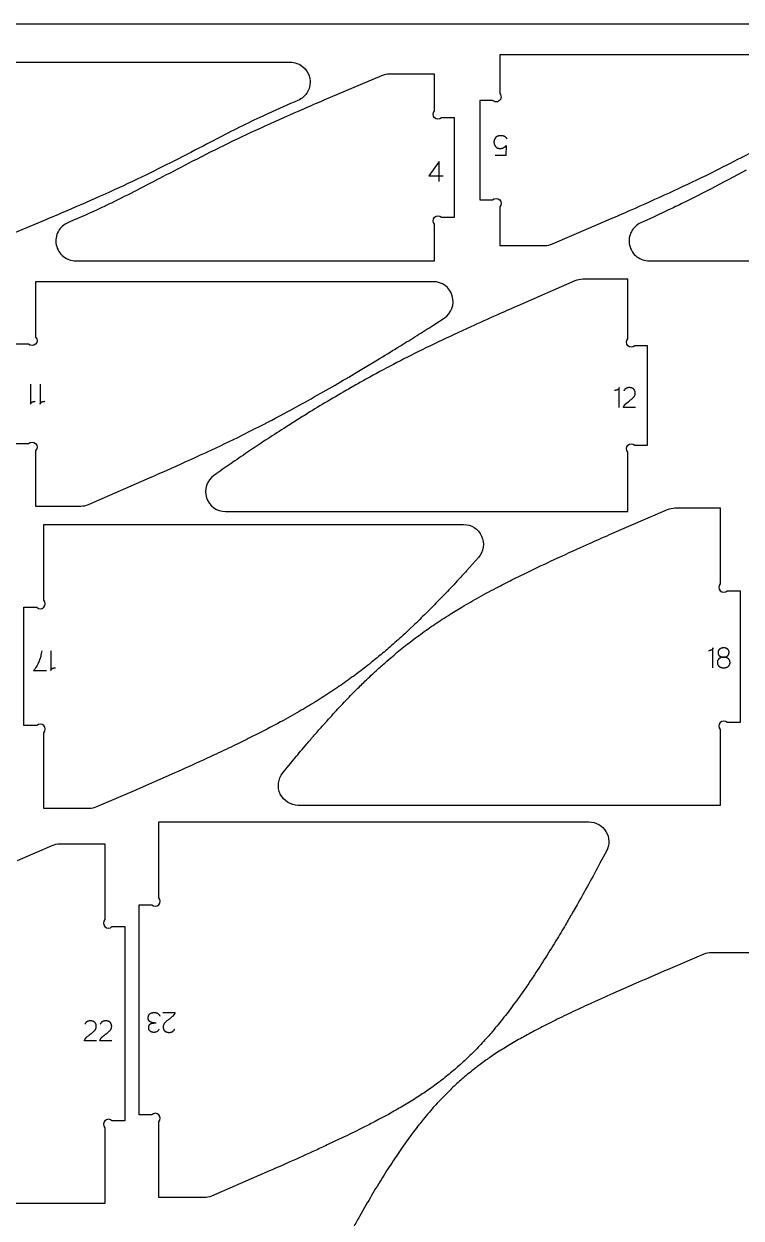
# Model space of a CAD drawing. Header units: millimetres. Extents: x 129 to 4060, y -1224 to 1216.
# Drawn here: x 536 to 969, y 495 to 1216 of the extents above; entities that cross this region are included whole.
import ezdxf

# ---------------------------------------------------------------- set-up
doc = ezdxf.new("R2010")
doc.units = ezdxf.units.MM
for name, color, linetype, true_color in [('cnc kesim', 30, 'Continuous', 0xff7300), ('Layer 01', 18, 'Continuous', 0x000000), ('çizim', 5, 'Continuous', 0x0500ff)]:
    doc.layers.add(name, color=color, linetype=linetype, true_color=true_color)

msp = doc.modelspace()

# ---------------------------------------------------------------- linework, layer by layer
at = {"layer": 'cnc kesim'}
for points in [[(696.46, 1192.43, -0.166534), (703.86, 1189.9, -0.371994), (706.96, 1174.55, -0.167227), (701.11, 1169.37, 0.008842), (683.35, 1161.59, 0.011761), (655.38, 1147.85), (646.26, 1143.14, -0.007812), (606.68, 1123.09, -0.006291), (584.57, 1112.84, -0.003863), (561.05, 1102.53, -0.002337), (548.92, 1097.36), (513.88, 1082.72, -0.098621), (509.3, 1081.81), (482, 1081.81), (482, 1102.88, 1), (477.75, 1107.12), (470, 1107.12), (470, 1167.12), (477.75, 1167.12, 1), (482, 1171.36), (482, 1192.43)], [(787.85, 1158.89, -1), (783.6, 1163.14), (783.6, 1185.24), (756.34, 1185.24, 0.100064), (751.69, 1184.3), (716.68, 1169.45, 0.001054), (704.55, 1164.2, 0.003894), (681.03, 1153.75, 0.006166), (658.92, 1143.38, 0.006036), (637.52, 1132.65, 0.00151), (619.34, 1123.18, -0.008129), (588.42, 1107.45, -0.003694), (582.25, 1104.51, -0.00849), (563.22, 1096.01), (562.2, 1095.58, 0.16674), (556.39, 1090.36, 0.180164), (555.12, 1082.13, 0.179191), (559.54, 1075.07, 0.165813), (566.94, 1072.54), (783.6, 1072.54), (783.6, 1094.65, -1), (787.85, 1098.89), (795.6, 1098.89), (795.6, 1158.89)], [(904.63, 1021.26, -1), (900.39, 1025.51), (900.39, 1061.37), (873.14, 1061.37, 0.102305), (868.46, 1060.4), (833.47, 1045.19, 0.001267), (821.33, 1039.83, 0.002359), (805.47, 1032.68), (797.81, 1029.16, 0.004945), (778.86, 1020.15), (775.7, 1018.6, 0.005981), (758.82, 1010.01, 0.005836), (742.58, 1001.27, 0.002276), (736.12, 997.65, 0.002607), (728.53, 993.31, 0.004142), (715.81, 985.79, 0.0049), (703.92, 978.52), (692.52, 971.33, 0.003562), (681.46, 964.17), (680, 963.2, 0.002669), (670.7, 957, 0.002926), (660.49, 950.02), (660.2, 949.82, 0.002712), (650.62, 943.1), (650.37, 942.93, 0.327856), (645.89, 929.5, 0.324295), (657.39, 921.16), (900.39, 921.16), (900.39, 957.02, -1), (904.63, 961.26), (912.39, 961.26), (912.39, 1021.26)], [(956.27, 877.57, 1), (960.52, 873.33), (968.27, 873.33), (968.27, 793.79), (960.52, 793.79, 1), (956.27, 789.55), (956.27, 743.79), (701.31, 743.79, -0.630008), (691.95, 763.32), (696.56, 769, -0.004888), (703.64, 777.52), (706.5, 780.91, -0.002523), (711.14, 786.29, -0.004543), (716.38, 792.26), (718.68, 794.81, -0.005065), (726.26, 803.07, -0.007404), (733.9, 811.03), (735.89, 813.03, -0.00483), (741.6, 818.66, -0.00725), (749.36, 825.96, -0.008302), (754.92, 830.92), (757.19, 832.87, -0.008628), (765.13, 839.42, -0.008724), (773.26, 845.66, -0.008673), (781.7, 851.69, -0.009616), (790.59, 857.58), (792.01, 858.48, -0.006876), (800.11, 863.45, -0.007458), (810.53, 869.44, -0.006563), (822.23, 875.73, -0.005594), (831.59, 880.5), (835.87, 882.62, -0.004829), (852.23, 890.46), (853.7, 891.15, -0.004111), (871.84, 899.44), (877.22, 901.85, -0.001872), (889.35, 907.21), (924.42, 922.4, -0.102306), (928.93, 923.33), (956.27, 923.33)], [(801.14, 913.37, -0.294867), (812.1, 906.31, -0.296477), (810.16, 893.44), (802.96, 885.38, -0.002691), (797.4, 879.31), (795.23, 876.98, -0.00422), (787.52, 868.86), (787.45, 868.79, -0.004761), (779.6, 860.82, -0.005319), (771.67, 853.09), (768.01, 849.63, -0.003202), (763.67, 845.62, -0.006673), (755.57, 838.45, -0.007621), (748.98, 832.9), (747.38, 831.59, -0.00794), (739.05, 825.05, -0.008032), (730.49, 818.76, -0.008002), (721.56, 812.63, -0.00783), (712.1, 806.57), (711.89, 806.44, -0.007345), (701.88, 800.45, -0.007022), (690.56, 794.13, -0.006384), (677.63, 787.34), (672.31, 784.67, -0.003442), (662.21, 779.73, -0.004551), (650.2, 774.05), (643.44, 770.93, -0.003348), (626.69, 763.37), (620.82, 760.77), (614.55, 758.01), (602.23, 752.64), (589.8, 747.27), (579.5, 742.84, -0.102242), (574.95, 741.9), (547.63, 741.9), (547.63, 787.66, 1), (543.38, 791.9), (535.63, 791.9), (535.63, 863.37), (543.38, 863.37, 1), (547.63, 867.61), (547.63, 913.37)], [(617.11, 552.72, 1), (612.86, 556.97), (605.11, 556.97), (605.11, 683.78), (612.86, 683.78, 1), (617.11, 688.02), (617.11, 733.78), (876.93, 733.78, -0.566617), (887.5, 716.12), (883.59, 708.82, -0.002656), (876.82, 696.4), (876.65, 696.09, -0.003084), (869.71, 683.7), (866.88, 678.75, -0.002225), (862.8, 671.74, -0.00355), (857, 662.03), (855.91, 660.25, -0.00496), (849.07, 649.3, -0.005748), (842.28, 638.92, -0.006748), (837.49, 631.93), (835.54, 629.16, -0.007714), (828.86, 620.06, -0.009177), (822.23, 611.63, -0.005911), (818.46, 607.11, -0.004441), (815.66, 603.91, -0.010994), (809.12, 596.86, -0.011284), (802.55, 590.38, -0.011398), (795.87, 584.38, -0.011297), (789.03, 578.76, -0.011672), (781.94, 573.45), (781.37, 573.05, -0.009494), (774.5, 568.37, -0.00942), (766.6, 563.41, -0.008233), (758.07, 558.47, -0.006585), (748.69, 553.41, -0.004959), (741.79, 549.87), (738.13, 548.03, -0.004243), (726, 542.14), (719.68, 539.16, -0.001947), (712.09, 535.64, -0.002645), (696.22, 528.48), (696.17, 528.45, -0.00186), (684.03, 523.1), (648.97, 507.91, -0.102634), (644.44, 506.97), (617.11, 506.97)]]:
    msp.add_lwpolyline(points, format="xyb", close=True, dxfattribs=at)
for points in [[(1042.47, 1196.84), (822.99, 1196.84), (822.99, 1173.57, -1), (818.74, 1169.33), (810.99, 1169.33), (810.99, 1109.33), (818.74, 1109.33, -1), (822.99, 1105.08), (822.99, 1081.81), (850.23, 1081.81, 0.101236), (854.92, 1082.77), (889.91, 1097.81, 0.001017), (902.05, 1103.12, 0.003758), (925.56, 1113.68, 0.005953), (947.67, 1124.13), (950.99, 1125.77, 0.006382), (987.25, 1144.46)], [(971.98, 1127.2, -0.002814), (950.67, 1116, -0.005555), (934.89, 1108.01, -0.003198), (925.92, 1103.67, -0.004458), (915.86, 1098.94), (908.23, 1095.45, 0.165825), (902.55, 1090.12, 0.179191), (901.45, 1081.97, 0.177143), (905.9, 1075.03, 0.163694), (913.3, 1072.54), (1136.24, 1072.54)], [(530.64, 962.21), (538.4, 962.21, -1), (542.64, 957.97), (542.64, 924.47), (569.89, 924.47, 0.102368), (574.58, 925.44), (610.04, 940.86, 0.000938), (621.7, 946.02, 0.004379), (645.22, 956.7), (646.4, 957.24, 0.005657), (667.33, 967.25), (672.87, 970.01, 0.006601), (692.75, 980.33, 0.004759), (706.91, 988.08), (709.13, 989.32, 0.003549), (723.52, 997.53, 0.003676), (736.74, 1005.29), (749.27, 1012.8, 0.002472), (761.35, 1020.18), (763.03, 1021.22, 0.001976), (773.06, 1027.47, 0.002413), (782.54, 1033.48), (789.41, 1037.91, 0.333818), (794.38, 1051.39, 0.329619), (782.8, 1059.96), (542.64, 1059.96), (542.64, 1026.46, -1), (538.4, 1022.21), (530.64, 1022.21)], [(531.77, 710.54), (542.37, 715.14), (552.7, 719.62, -0.103059), (557.19, 720.55), (584.54, 720.55), (584.54, 674.8, 1), (588.79, 670.55), (596.54, 670.55), (596.54, 553.34), (588.79, 553.34, 1), (584.54, 549.1), (584.54, 503.34), (325.44, 503.34, -0.576498)], [(978.18, 654.81), (950.86, 654.81, 0.100601), (946.31, 653.88), (924.82, 644.73), (923.57, 644.2), (911.26, 638.92), (907.27, 637.19), (899.12, 633.64), (891.35, 630.21, 0.003738), (877.17, 623.8), (875.61, 623.08, 0.003366), (864.66, 617.93, 0.004554), (853.69, 612.57), (853.5, 612.48, 0.005332), (844.03, 607.62, 0.0071), (835.34, 602.89, 0.008545), (827.36, 598.21, 0.009845), (819.91, 593.48, 0.010791), (813.91, 589.33), (812.87, 588.58, 0.011339), (806.12, 583.43, 0.011726), (799.58, 577.94, 0.011853), (793.19, 572.04, 0.011747), (786.87, 565.62, 0.011347), (780.56, 558.6, 0.006534), (776.83, 554.14, 0.004656), (774.21, 550.86, 0.009449), (767.78, 542.33, 0.007865), (761.28, 533.04, 0.003809), (757.79, 527.81, 0.003266), (754.71, 523.04, 0.005921), (748.07, 512.35, 0.00506), (741.39, 501.04), (738.29, 495.61, 0.002224), (734.67, 489.15, 0.003516)]]:
    msp.add_lwpolyline(points, format="xyb", dxfattribs=at)
at = {"layer": 'Layer 01'}
msp.add_lwpolyline([(128.81, 1215.6), (1348.81, 1215.6), (1348.81, -1224.4), (128.81, -1224.4)], close=True, dxfattribs=at)
at = {"layer": 'çizim'}
msp.add_line((780.1, 1123.95), (788.81, 1123.95), dxfattribs=at)
for points in [[(827.46, 1146.19), (827.37, 1146.31), (827.29, 1146.42), (827.2, 1146.53), (827.11, 1146.64), (827.02, 1146.74), (826.93, 1146.84), (826.83, 1146.93), (826.74, 1147.02), (826.64, 1147.11), (826.54, 1147.19), (826.44, 1147.27), (826.33, 1147.35), (826.23, 1147.42), (826.12, 1147.49), (826.01, 1147.56), (825.9, 1147.62), (825.79, 1147.67), (825.67, 1147.73), (825.56, 1147.78), (825.44, 1147.83), (825.32, 1147.87), (825.19, 1147.91), (825.07, 1147.94), (824.94, 1147.97), (824.82, 1148), (824.69, 1148.03), (824.56, 1148.05), (824.42, 1148.06), (824.29, 1148.08), (824.15, 1148.09), (824.01, 1148.09), (823.87, 1148.09), (823.71, 1148.09), (823.54, 1148.09), (823.38, 1148.08), (823.22, 1148.07), (823.07, 1148.05), (822.92, 1148.03), (822.77, 1148.01), (822.62, 1147.99), (822.47, 1147.96), (822.33, 1147.93), (822.19, 1147.89), (822.05, 1147.86), (821.92, 1147.82), (821.79, 1147.77), (821.66, 1147.72), (821.53, 1147.67), (821.47, 1147.65), (821.41, 1147.62), (821.35, 1147.59), (821.29, 1147.55), (821.23, 1147.52), (821.17, 1147.49), (821.11, 1147.45), (821.06, 1147.41), (821, 1147.37), (820.94, 1147.33), (820.89, 1147.28), (820.83, 1147.24), (820.78, 1147.19), (820.73, 1147.14), (820.68, 1147.09), (820.63, 1147.04), (820.58, 1146.98), (820.53, 1146.93), (820.48, 1146.87), (820.43, 1146.81), (820.38, 1146.75), (820.34, 1146.69), (820.29, 1146.62), (820.25, 1146.56), (820.2, 1146.49), (820.16, 1146.42), (820.11, 1146.35), (820.07, 1146.28), (819.99, 1146.12), (819.91, 1145.97), (819.87, 1145.87), (819.82, 1145.77), (819.78, 1145.67), (819.75, 1145.58), (819.71, 1145.48), (819.68, 1145.38), (819.65, 1145.28), (819.63, 1145.19), (819.61, 1145.09), (819.59, 1144.99), (819.57, 1144.9), (819.56, 1144.8), (819.55, 1144.71), (819.54, 1144.61), (819.54, 1144.52), (819.54, 1144.42), (819.54, 1144.32), (819.54, 1144.21), (819.54, 1144.11), (819.55, 1144), (819.56, 1143.9), (819.57, 1143.8), (819.58, 1143.7), (819.6, 1143.6), (819.61, 1143.5), (819.63, 1143.41), (819.65, 1143.31), (819.67, 1143.22), (819.69, 1143.12), (819.72, 1143.03), (819.75, 1142.94), (819.78, 1142.85), (819.81, 1142.76), (819.84, 1142.67), (819.87, 1142.58), (819.91, 1142.5), (819.95, 1142.41), (819.99, 1142.33), (820.03, 1142.24), (820.08, 1142.16), (820.12, 1142.08), (820.17, 1142), (820.22, 1141.92), (820.27, 1141.84), (820.32, 1141.77), (820.38, 1141.69), (820.44, 1141.62), (820.5, 1141.54), (820.56, 1141.47), (820.62, 1141.4), (820.68, 1141.34), (820.75, 1141.27), (820.82, 1141.21), (820.89, 1141.15), (820.96, 1141.09), (821.03, 1141.03), (821.1, 1140.98), (821.18, 1140.93), (821.26, 1140.88), (821.34, 1140.83), (821.42, 1140.79), (821.5, 1140.75), (821.58, 1140.71), (821.67, 1140.67), (821.76, 1140.63), (821.85, 1140.6), (821.94, 1140.57), (822.03, 1140.54), (822.12, 1140.52), (822.22, 1140.49), (822.32, 1140.47), (822.42, 1140.45), (822.52, 1140.43), (822.62, 1140.42), (822.73, 1140.41), (822.83, 1140.4), (822.94, 1140.39), (823.05, 1140.38), (823.16, 1140.38), (823.27, 1140.38), (823.41, 1140.38), (823.55, 1140.39), (823.69, 1140.39), (823.82, 1140.41), (823.95, 1140.42), (824.08, 1140.44), (824.21, 1140.47), (824.34, 1140.49), (824.46, 1140.52), (824.59, 1140.56), (824.71, 1140.59), (824.82, 1140.63), (824.94, 1140.68), (825.06, 1140.73), (825.17, 1140.78), (825.28, 1140.83), (825.39, 1140.89), (825.5, 1140.95), (825.6, 1141.02), (825.71, 1141.08), (825.82, 1141.15), (825.93, 1141.23), (826.03, 1141.3), (826.14, 1141.38), (826.25, 1141.46), (826.35, 1141.54), (826.46, 1141.63), (826.56, 1141.72), (826.77, 1141.91), (826.98, 1142.11), (826.68, 1136.09), (820.2, 1136.09)], [(786.5, 1120.49), (786.52, 1132.5), (780.1, 1123.95)], [(539.63, 997.99), (539.63, 985.97), (539.64, 986.03), (539.65, 986.09), (539.66, 986.15), (539.68, 986.2), (539.69, 986.26), (539.71, 986.31), (539.72, 986.37), (539.74, 986.42), (539.76, 986.47), (539.79, 986.52), (539.8, 986.55), (539.81, 986.57), (539.82, 986.6), (539.84, 986.62), (539.85, 986.64), (539.86, 986.67), (539.88, 986.69), (539.89, 986.71), (539.91, 986.73), (539.92, 986.76), (539.94, 986.78), (539.95, 986.8), (539.97, 986.82), (539.99, 986.84), (540.01, 986.86), (540.02, 986.88), (540.04, 986.9), (540.06, 986.92), (540.08, 986.94), (540.1, 986.96), (540.12, 986.98), (540.14, 987), (540.18, 987.03), (540.22, 987.07), (540.27, 987.1), (540.31, 987.13), (540.36, 987.17), (540.41, 987.2), (540.46, 987.23), (540.51, 987.25), (540.57, 987.28), (540.62, 987.31), (540.68, 987.33), (540.79, 987.38), (540.91, 987.42), (541.02, 987.46), (541.14, 987.5), (541.25, 987.54), (541.36, 987.57), (541.47, 987.6), (541.58, 987.62), (541.69, 987.64), (541.8, 987.66), (541.9, 987.68), (542.01, 987.69), (542.12, 987.7), (542.22, 987.71), (542.32, 987.72), (542.43, 987.72)], [(545.34, 997.99), (545.34, 985.97), (545.35, 986.03), (545.36, 986.09), (545.37, 986.15), (545.38, 986.2), (545.4, 986.26), (545.42, 986.31), (545.43, 986.37), (545.45, 986.42), (545.47, 986.47), (545.5, 986.52), (545.51, 986.55), (545.52, 986.57), (545.53, 986.6), (545.55, 986.62), (545.56, 986.64), (545.57, 986.67), (545.59, 986.69), (545.6, 986.71), (545.62, 986.73), (545.63, 986.76), (545.65, 986.78), (545.66, 986.8), (545.68, 986.82), (545.7, 986.84), (545.71, 986.86), (545.73, 986.88), (545.75, 986.9), (545.77, 986.92), (545.79, 986.94), (545.81, 986.96), (545.83, 986.98), (545.85, 987), (545.89, 987.03), (545.93, 987.07), (545.98, 987.1), (546.02, 987.13), (546.07, 987.17), (546.12, 987.2), (546.17, 987.23), (546.22, 987.25), (546.28, 987.28), (546.33, 987.31), (546.39, 987.33), (546.5, 987.38), (546.62, 987.42), (546.73, 987.46), (546.84, 987.5), (546.96, 987.54), (547.07, 987.57), (547.18, 987.6), (547.29, 987.62), (547.4, 987.64), (547.5, 987.66), (547.61, 987.68), (547.72, 987.69), (547.82, 987.7), (547.93, 987.71), (548.03, 987.72), (548.14, 987.72)], [(895.19, 984), (895.19, 996.01), (895.18, 995.95), (895.17, 995.89), (895.16, 995.83), (895.14, 995.78), (895.13, 995.72), (895.11, 995.67), (895.09, 995.61), (895.08, 995.56), (895.05, 995.51), (895.03, 995.46), (895.02, 995.43), (895.01, 995.41), (895, 995.39), (894.98, 995.36), (894.97, 995.34), (894.96, 995.32), (894.94, 995.29), (894.93, 995.27), (894.91, 995.25), (894.9, 995.23), (894.88, 995.2), (894.86, 995.18), (894.85, 995.16), (894.83, 995.14), (894.81, 995.12), (894.8, 995.1), (894.78, 995.08), (894.76, 995.06), (894.74, 995.04), (894.72, 995.02), (894.7, 995), (894.68, 994.98), (894.64, 994.95), (894.6, 994.91), (894.55, 994.88), (894.51, 994.85), (894.46, 994.81), (894.41, 994.78), (894.36, 994.76), (894.31, 994.73), (894.25, 994.7), (894.2, 994.67), (894.14, 994.65), (894.02, 994.6), (893.91, 994.56), (893.8, 994.52), (893.68, 994.48), (893.57, 994.45), (893.46, 994.41), (893.35, 994.39), (893.24, 994.36), (893.13, 994.34), (893.02, 994.32), (892.92, 994.3), (892.81, 994.29), (892.7, 994.28), (892.6, 994.27), (892.49, 994.27), (892.39, 994.26)], [(905.08, 984.01), (897.76, 984.03), (897.82, 984.21), (897.85, 984.3), (897.88, 984.39), (897.91, 984.48), (897.95, 984.57), (897.99, 984.65), (898.03, 984.74), (898.07, 984.82), (898.11, 984.9), (898.15, 984.99), (898.19, 985.07), (898.24, 985.15), (898.29, 985.23), (898.33, 985.3), (898.38, 985.38), (898.44, 985.46), (898.49, 985.53), (898.54, 985.61), (898.6, 985.68), (898.66, 985.75), (898.71, 985.83), (898.77, 985.9), (898.84, 985.97), (898.9, 986.03), (898.96, 986.1), (899.03, 986.17), (899.09, 986.24), (899.16, 986.3), (899.23, 986.36), (899.38, 986.49), (900.56, 987.45), (901.17, 987.91), (901.78, 988.37), (902.08, 988.59), (902.37, 988.82), (902.66, 989.05), (902.93, 989.28), (903.2, 989.52), (903.46, 989.76), (903.71, 990.01), (903.95, 990.25), (904, 990.31), (904.06, 990.38), (904.11, 990.44), (904.17, 990.51), (904.22, 990.57), (904.27, 990.64), (904.31, 990.71), (904.36, 990.78), (904.4, 990.85), (904.44, 990.92), (904.48, 990.99), (904.52, 991.06), (904.56, 991.14), (904.59, 991.21), (904.62, 991.29), (904.65, 991.36), (904.68, 991.44), (904.71, 991.52), (904.73, 991.6), (904.76, 991.68), (904.78, 991.76), (904.8, 991.84), (904.81, 991.92), (904.83, 992), (904.84, 992.09), (904.86, 992.17), (904.87, 992.26), (904.87, 992.35), (904.88, 992.43), (904.88, 992.52), (904.89, 992.61), (904.89, 992.7), (904.89, 992.8), (904.88, 992.9), (904.88, 993), (904.87, 993.09), (904.86, 993.19), (904.85, 993.28), (904.84, 993.37), (904.83, 993.46), (904.81, 993.55), (904.79, 993.64), (904.77, 993.72), (904.75, 993.8), (904.72, 993.89), (904.69, 993.97), (904.67, 994.04), (904.64, 994.12), (904.6, 994.2), (904.57, 994.27), (904.53, 994.35), (904.49, 994.42), (904.45, 994.49), (904.41, 994.55), (904.37, 994.62), (904.32, 994.69), (904.27, 994.75), (904.22, 994.81), (904.17, 994.87), (904.11, 994.93), (904.06, 994.99), (904, 995.05), (903.94, 995.1), (903.88, 995.16), (903.81, 995.21), (903.75, 995.26), (903.68, 995.31), (903.62, 995.35), (903.55, 995.4), (903.48, 995.44), (903.41, 995.48), (903.34, 995.52), (903.27, 995.56), (903.19, 995.6), (903.12, 995.63), (903.04, 995.67), (902.97, 995.7), (902.89, 995.73), (902.81, 995.76), (902.73, 995.79), (902.65, 995.81), (902.57, 995.83), (902.49, 995.86), (902.41, 995.88), (902.32, 995.9), (902.24, 995.91), (902.15, 995.93), (902.06, 995.94), (901.97, 995.95), (901.88, 995.97), (901.79, 995.97), (901.7, 995.98), (901.61, 995.99), (901.51, 995.99), (901.32, 996), (901.18, 995.99), (901.03, 995.99), (900.89, 995.98), (900.75, 995.96), (900.62, 995.95), (900.48, 995.92), (900.35, 995.9), (900.22, 995.87), (900.1, 995.83), (900.04, 995.82), (899.97, 995.8), (899.91, 995.78), (899.85, 995.75), (899.8, 995.73), (899.74, 995.71), (899.68, 995.68), (899.62, 995.66), (899.56, 995.63), (899.51, 995.6), (899.45, 995.58), (899.4, 995.55), (899.34, 995.52), (899.29, 995.49), (899.24, 995.45), (899.19, 995.42), (899.14, 995.39), (899.08, 995.35), (899.03, 995.31), (898.98, 995.28), (898.94, 995.24), (898.89, 995.2), (898.84, 995.16), (898.79, 995.12), (898.75, 995.07), (898.7, 995.03), (898.66, 994.99), (898.61, 994.94), (898.57, 994.89), (898.53, 994.85), (898.48, 994.8), (898.44, 994.75), (898.36, 994.65), (898.28, 994.54), (898.21, 994.43), (898.13, 994.32), (898.06, 994.2), (897.99, 994.08), (897.93, 993.96)], [(551.79, 837.12), (551.79, 825.1), (551.8, 825.16), (551.81, 825.22), (551.82, 825.28), (551.84, 825.34), (551.85, 825.39), (551.87, 825.45), (551.88, 825.5), (551.9, 825.55), (551.92, 825.6), (551.95, 825.65), (551.96, 825.68), (551.97, 825.7), (551.98, 825.73), (552, 825.75), (552.01, 825.77), (552.02, 825.8), (552.04, 825.82), (552.05, 825.84), (552.07, 825.86), (552.08, 825.89), (552.1, 825.91), (552.11, 825.93), (552.13, 825.95), (552.15, 825.97), (552.17, 825.99), (552.18, 826.01), (552.2, 826.03), (552.22, 826.05), (552.24, 826.07), (552.26, 826.09), (552.28, 826.11), (552.3, 826.13), (552.34, 826.16), (552.38, 826.2), (552.43, 826.23), (552.47, 826.27), (552.52, 826.3), (552.57, 826.33), (552.62, 826.36), (552.67, 826.39), (552.73, 826.41), (552.78, 826.44), (552.84, 826.46), (552.95, 826.51), (553.07, 826.55), (553.18, 826.59), (553.29, 826.63), (553.41, 826.67), (553.52, 826.7), (553.63, 826.73), (553.74, 826.75), (553.85, 826.78), (553.96, 826.79), (554.06, 826.81), (554.17, 826.82), (554.27, 826.84), (554.38, 826.84), (554.48, 826.85), (554.59, 826.85)], [(951.84, 826.84), (951.84, 838.85), (951.83, 838.79), (951.82, 838.73), (951.81, 838.68), (951.8, 838.62), (951.78, 838.56), (951.77, 838.51), (951.75, 838.46), (951.73, 838.4), (951.71, 838.35), (951.69, 838.3), (951.68, 838.28), (951.66, 838.25), (951.65, 838.23), (951.64, 838.2), (951.62, 838.18), (951.61, 838.16), (951.6, 838.14), (951.58, 838.11), (951.57, 838.09), (951.55, 838.07), (951.54, 838.05), (951.52, 838.03), (951.5, 838), (951.49, 837.98), (951.47, 837.96), (951.45, 837.94), (951.43, 837.92), (951.41, 837.9), (951.4, 837.88), (951.38, 837.86), (951.36, 837.85), (951.34, 837.83), (951.3, 837.79), (951.25, 837.76), (951.21, 837.72), (951.16, 837.69), (951.11, 837.66), (951.06, 837.63), (951.01, 837.6), (950.96, 837.57), (950.91, 837.54), (950.85, 837.52), (950.8, 837.49), (950.68, 837.44), (950.57, 837.4), (950.45, 837.36), (950.34, 837.32), (950.23, 837.29), (950.12, 837.26), (950, 837.23), (949.9, 837.2), (949.79, 837.18), (949.68, 837.16), (949.57, 837.14), (949.46, 837.13), (949.36, 837.12), (949.25, 837.11), (949.15, 837.11), (949.05, 837.11)], [(579.5, 601.68), (572.18, 601.7), (572.24, 601.88), (572.27, 601.97), (572.31, 602.06), (572.34, 602.15), (572.38, 602.23), (572.41, 602.32), (572.45, 602.41), (572.49, 602.49), (572.53, 602.57), (572.58, 602.65), (572.62, 602.74), (572.67, 602.82), (572.71, 602.9), (572.76, 602.97), (572.81, 603.05), (572.86, 603.13), (572.92, 603.2), (572.97, 603.28), (573.03, 603.35), (573.08, 603.42), (573.14, 603.5), (573.2, 603.57), (573.26, 603.64), (573.32, 603.7), (573.39, 603.77), (573.45, 603.84), (573.52, 603.91), (573.59, 603.97), (573.66, 604.03), (573.8, 604.16), (574.99, 605.12), (575.59, 605.58), (576.2, 606.04), (576.51, 606.26), (576.8, 606.49), (577.08, 606.72), (577.36, 606.95), (577.63, 607.19), (577.88, 607.43), (578.13, 607.68), (578.37, 607.92), (578.43, 607.98), (578.49, 608.05), (578.54, 608.11), (578.59, 608.18), (578.64, 608.24), (578.69, 608.31), (578.74, 608.38), (578.78, 608.45), (578.83, 608.52), (578.87, 608.59), (578.91, 608.66), (578.95, 608.73), (578.98, 608.81), (579.02, 608.88), (579.05, 608.96), (579.08, 609.03), (579.11, 609.11), (579.13, 609.19), (579.16, 609.27), (579.18, 609.35), (579.2, 609.43), (579.22, 609.51), (579.24, 609.59), (579.26, 609.67), (579.27, 609.76), (579.28, 609.84), (579.29, 609.93), (579.3, 610.02), (579.31, 610.1), (579.31, 610.19), (579.31, 610.28), (579.31, 610.37), (579.31, 610.47), (579.31, 610.57), (579.31, 610.67), (579.3, 610.76), (579.29, 610.86), (579.28, 610.95), (579.27, 611.04), (579.25, 611.13), (579.23, 611.22), (579.22, 611.31), (579.2, 611.39), (579.17, 611.47), (579.15, 611.56), (579.12, 611.64), (579.09, 611.71), (579.06, 611.79), (579.03, 611.87), (578.99, 611.94), (578.96, 612.02), (578.92, 612.09), (578.88, 612.16), (578.84, 612.22), (578.79, 612.29), (578.75, 612.36), (578.7, 612.42), (578.65, 612.48), (578.59, 612.54), (578.54, 612.6), (578.48, 612.66), (578.43, 612.72), (578.37, 612.77), (578.3, 612.82), (578.24, 612.88), (578.17, 612.93), (578.11, 612.97), (578.04, 613.02), (577.97, 613.07), (577.91, 613.11), (577.84, 613.15), (577.76, 613.19), (577.69, 613.23), (577.62, 613.27), (577.55, 613.3), (577.47, 613.34), (577.39, 613.37), (577.32, 613.4), (577.24, 613.43), (577.16, 613.45), (577.08, 613.48), (577, 613.5), (576.91, 613.53), (576.83, 613.55), (576.75, 613.57), (576.66, 613.58), (576.57, 613.6), (576.49, 613.61), (576.4, 613.62), (576.31, 613.64), (576.22, 613.64), (576.13, 613.65), (576.03, 613.66), (575.94, 613.66), (575.75, 613.66), (575.6, 613.66), (575.46, 613.66), (575.32, 613.65), (575.18, 613.63), (575.04, 613.62), (574.91, 613.59), (574.78, 613.57), (574.65, 613.54), (574.52, 613.5), (574.46, 613.49), (574.4, 613.47), (574.34, 613.45), (574.28, 613.42), (574.22, 613.4), (574.16, 613.38), (574.1, 613.35), (574.05, 613.33), (573.99, 613.3), (573.94, 613.27), (573.88, 613.25), (573.83, 613.22), (573.77, 613.19), (573.72, 613.15), (573.66, 613.12), (573.61, 613.09), (573.56, 613.05), (573.51, 613.02), (573.46, 612.98), (573.41, 612.95), (573.36, 612.91), (573.31, 612.87), (573.27, 612.83), (573.22, 612.79), (573.17, 612.74), (573.13, 612.7), (573.08, 612.66), (573.04, 612.61), (573, 612.56), (572.95, 612.52), (572.91, 612.47), (572.87, 612.42), (572.79, 612.32), (572.71, 612.21), (572.63, 612.1), (572.56, 611.99), (572.49, 611.87), (572.42, 611.75), (572.35, 611.62)], [(588.79, 601.68), (581.47, 601.7), (581.53, 601.88), (581.56, 601.97), (581.6, 602.06), (581.63, 602.15), (581.67, 602.23), (581.7, 602.32), (581.74, 602.41), (581.78, 602.49), (581.82, 602.57), (581.87, 602.65), (581.91, 602.74), (581.96, 602.82), (582, 602.9), (582.05, 602.97), (582.1, 603.05), (582.15, 603.13), (582.21, 603.2), (582.26, 603.28), (582.32, 603.35), (582.37, 603.42), (582.43, 603.5), (582.49, 603.57), (582.55, 603.64), (582.62, 603.7), (582.68, 603.77), (582.75, 603.84), (582.81, 603.91), (582.88, 603.97), (582.95, 604.03), (583.09, 604.16), (584.28, 605.12), (584.89, 605.58), (585.49, 606.04), (585.8, 606.26), (586.09, 606.49), (586.37, 606.72), (586.65, 606.95), (586.92, 607.19), (587.17, 607.43), (587.42, 607.68), (587.66, 607.92), (587.72, 607.98), (587.78, 608.05), (587.83, 608.11), (587.88, 608.18), (587.93, 608.24), (587.98, 608.31), (588.03, 608.38), (588.08, 608.45), (588.12, 608.52), (588.16, 608.59), (588.2, 608.66), (588.24, 608.73), (588.27, 608.81), (588.31, 608.88), (588.34, 608.96), (588.37, 609.03), (588.4, 609.11), (588.43, 609.19), (588.45, 609.27), (588.47, 609.35), (588.49, 609.43), (588.51, 609.51), (588.53, 609.59), (588.55, 609.67), (588.56, 609.76), (588.57, 609.84), (588.58, 609.93), (588.59, 610.02), (588.6, 610.1), (588.6, 610.19), (588.61, 610.28), (588.61, 610.37), (588.61, 610.47), (588.6, 610.57), (588.6, 610.67), (588.59, 610.76), (588.58, 610.86), (588.57, 610.95), (588.56, 611.04), (588.54, 611.13), (588.53, 611.22), (588.51, 611.31), (588.49, 611.39), (588.46, 611.47), (588.44, 611.56), (588.41, 611.64), (588.38, 611.71), (588.35, 611.79), (588.32, 611.87), (588.29, 611.94), (588.25, 612.02), (588.21, 612.09), (588.17, 612.16), (588.13, 612.22), (588.08, 612.29), (588.04, 612.36), (587.99, 612.42), (587.94, 612.48), (587.89, 612.54), (587.83, 612.6), (587.78, 612.66), (587.72, 612.72), (587.66, 612.77), (587.59, 612.82), (587.53, 612.88), (587.47, 612.93), (587.4, 612.97), (587.33, 613.02), (587.27, 613.07), (587.2, 613.11), (587.13, 613.15), (587.06, 613.19), (586.98, 613.23), (586.91, 613.27), (586.84, 613.3), (586.76, 613.34), (586.69, 613.37), (586.61, 613.4), (586.53, 613.43), (586.45, 613.45), (586.37, 613.48), (586.29, 613.5), (586.21, 613.53), (586.12, 613.55), (586.04, 613.57), (585.95, 613.58), (585.87, 613.6), (585.78, 613.61), (585.69, 613.62), (585.6, 613.64), (585.51, 613.64), (585.42, 613.65), (585.33, 613.66), (585.23, 613.66), (585.04, 613.66), (584.89, 613.66), (584.75, 613.66), (584.61, 613.65), (584.47, 613.63), (584.33, 613.62), (584.2, 613.59), (584.07, 613.57), (583.94, 613.54), (583.82, 613.5), (583.75, 613.49), (583.69, 613.47), (583.63, 613.45), (583.57, 613.42), (583.51, 613.4), (583.45, 613.38), (583.4, 613.35), (583.34, 613.33), (583.28, 613.3), (583.23, 613.27), (583.17, 613.25), (583.12, 613.22), (583.06, 613.19), (583.01, 613.15), (582.96, 613.12), (582.9, 613.09), (582.85, 613.05), (582.8, 613.02), (582.75, 612.98), (582.7, 612.95), (582.65, 612.91), (582.61, 612.87), (582.56, 612.83), (582.51, 612.79), (582.47, 612.74), (582.42, 612.7), (582.37, 612.66), (582.33, 612.61), (582.29, 612.56), (582.24, 612.52), (582.2, 612.47), (582.16, 612.42), (582.08, 612.32), (582, 612.21), (581.92, 612.1), (581.85, 611.99), (581.78, 611.87), (581.71, 611.75), (581.65, 611.62)], [(619.53, 618.68), (626.85, 618.66), (626.79, 618.48), (626.76, 618.39), (626.73, 618.3), (626.69, 618.22), (626.66, 618.13), (626.62, 618.04), (626.58, 617.96), (626.54, 617.87), (626.5, 617.79), (626.46, 617.71), (626.42, 617.63), (626.37, 617.55), (626.32, 617.47), (626.27, 617.39), (626.22, 617.31), (626.17, 617.24), (626.12, 617.16), (626.07, 617.09), (626.01, 617.01), (625.95, 616.94), (625.89, 616.87), (625.83, 616.8), (625.77, 616.73), (625.71, 616.66), (625.65, 616.59), (625.58, 616.52), (625.51, 616.46), (625.45, 616.39), (625.38, 616.33), (625.23, 616.2), (624.04, 615.24), (623.44, 614.78), (622.83, 614.33), (622.53, 614.1), (622.24, 613.87), (621.95, 613.64), (621.68, 613.41), (621.41, 613.17), (621.15, 612.93), (620.9, 612.69), (620.66, 612.44), (620.61, 612.38), (620.55, 612.31), (620.49, 612.25), (620.44, 612.19), (620.39, 612.12), (620.34, 612.05), (620.3, 611.98), (620.25, 611.91), (620.21, 611.85), (620.17, 611.77), (620.13, 611.7), (620.09, 611.63), (620.05, 611.56), (620.02, 611.48), (619.99, 611.41), (619.96, 611.33), (619.93, 611.25), (619.9, 611.18), (619.88, 611.1), (619.85, 611.02), (619.83, 610.94), (619.81, 610.86), (619.8, 610.77), (619.78, 610.69), (619.77, 610.6), (619.75, 610.52), (619.74, 610.43), (619.74, 610.35), (619.73, 610.26), (619.72, 610.17), (619.72, 610.08), (619.72, 609.99), (619.72, 609.89), (619.72, 609.79), (619.73, 609.69), (619.74, 609.6), (619.75, 609.5), (619.76, 609.41), (619.77, 609.32), (619.78, 609.23), (619.8, 609.14), (619.82, 609.06), (619.84, 608.97), (619.86, 608.89), (619.89, 608.81), (619.91, 608.73), (619.94, 608.65), (619.97, 608.57), (620.01, 608.5), (620.04, 608.42), (620.08, 608.35), (620.12, 608.28), (620.16, 608.21), (620.2, 608.14), (620.24, 608.07), (620.29, 608.01), (620.34, 607.94), (620.39, 607.88), (620.44, 607.82), (620.49, 607.76), (620.55, 607.7), (620.61, 607.65), (620.67, 607.59), (620.73, 607.54), (620.8, 607.49), (620.86, 607.44), (620.93, 607.39), (620.99, 607.34), (621.06, 607.3), (621.13, 607.25), (621.2, 607.21), (621.27, 607.17), (621.34, 607.13), (621.42, 607.1), (621.49, 607.06), (621.57, 607.03), (621.64, 606.99), (621.72, 606.96), (621.8, 606.94), (621.88, 606.91), (621.96, 606.88), (622.04, 606.86), (622.12, 606.84), (622.2, 606.82), (622.29, 606.8), (622.37, 606.78), (622.46, 606.76), (622.55, 606.75), (622.64, 606.74), (622.73, 606.73), (622.82, 606.72), (622.91, 606.71), (623, 606.71), (623.1, 606.7), (623.29, 606.7), (623.43, 606.7), (623.58, 606.71), (623.72, 606.72), (623.86, 606.73), (623.99, 606.75), (624.13, 606.77), (624.26, 606.8), (624.39, 606.83), (624.51, 606.86), (624.57, 606.88), (624.63, 606.9), (624.69, 606.92), (624.75, 606.94), (624.81, 606.96), (624.87, 606.99), (624.93, 607.01), (624.99, 607.03), (625.04, 607.06), (625.1, 607.09), (625.16, 607.12), (625.21, 607.15), (625.26, 607.18), (625.32, 607.21), (625.37, 607.24), (625.42, 607.27), (625.47, 607.31), (625.52, 607.34), (625.57, 607.38), (625.62, 607.42), (625.67, 607.46), (625.72, 607.5), (625.77, 607.54), (625.82, 607.58), (625.86, 607.62), (625.91, 607.66), (625.95, 607.71), (626, 607.75), (626.04, 607.8), (626.08, 607.85), (626.12, 607.89), (626.17, 607.94), (626.25, 608.04), (626.33, 608.15), (626.4, 608.26), (626.48, 608.37), (626.55, 608.49), (626.61, 608.61), (626.68, 608.74)]]:
    msp.add_lwpolyline(points, dxfattribs=at)
msp.add_lwpolyline([(546.32, 837.12, -0.024846), (545.71, 833.65), (545.21, 832.06), (544.58, 830.4), (543.96, 829.09, -0.047754), (542.09, 826.04), (541.39, 825.12), (549.22, 825.12)], format="xyb", dxfattribs=at)
for points, knots in [([(958.37, 838.84), (959.71, 838.84), (960.64, 838.17), (961.56, 837.5), (961.56, 836.13), (961.56, 834.67), (960.53, 833.97), (959.5, 833.27), (958.22, 833.27), (956.98, 833.27), (955.95, 833.92), (954.91, 834.57), (954.91, 836.03), (954.91, 837.48), (955.96, 838.16), (957.02, 838.84), (958.37, 838.84)], [0, 0, 0, 1, 1, 2, 2, 3, 3, 4, 4, 5, 5, 6, 6, 7, 7, 8, 8, 8]), ([(958.32, 833.23), (960.05, 833.23), (961.11, 832.35), (962.16, 831.47), (962.16, 830.03), (962.16, 828.57), (961.11, 827.7), (960.05, 826.84), (958.32, 826.84), (956.61, 826.84), (955.55, 827.7), (954.5, 828.57), (954.5, 830.03), (954.5, 831.47), (955.55, 832.35), (956.61, 833.23), (958.32, 833.23)], [0, 0, 0, 1, 1, 2, 2, 3, 3, 4, 4, 5, 5, 6, 6, 7, 7, 8, 8, 8]), ([(614.44, 612.39), (613.03, 612.46), (611.85, 613.08), (610.67, 613.71), (610.67, 615.32), (610.67, 617.12), (611.66, 617.91), (612.66, 618.7), (614.37, 618.7), (616.84, 618.7), (617.73, 616.42)], [0, 0, 0, 1, 1, 2, 2, 3, 3, 4, 4, 5, 5, 5]), ([(617.29, 608.67), (616.29, 606.7), (614.01, 606.7), (612.66, 606.7), (611.81, 607.45), (610.96, 608.21), (610.98, 609.6), (610.98, 610.71), (611.44, 611.29), (611.9, 611.88), (612.59, 612.12), (613.27, 612.36), (614.07, 612.37), (614.87, 612.39), (615.55, 612.39)], [0, 0, 0, 1, 1, 2, 2, 3, 3, 4, 4, 5, 5, 6, 6, 7, 7, 7])]:
    msp.add_open_spline(points, degree=2, knots=knots, dxfattribs=at)

doc.saveas('drawing.dxf')
